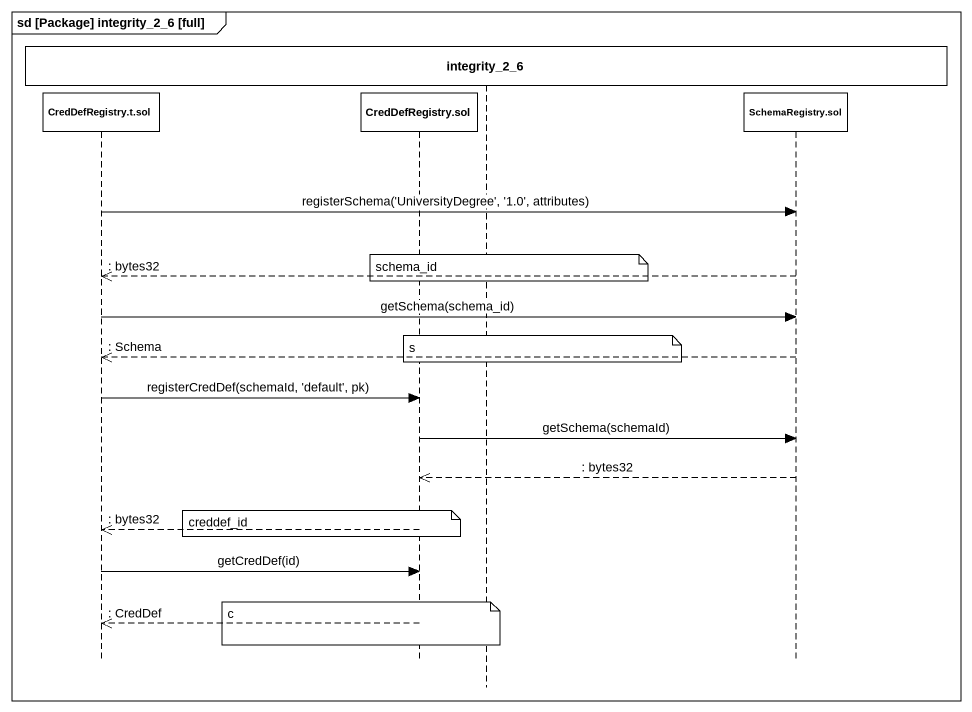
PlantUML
@startuml
mainframe sd [Package] integrity_2_6 [full]
hide footbox
participant "CredDefRegistry.t.sol" as CredDefRegistry_t_sol
participant "CredDefRegistry.sol" as CredDefRegistry_sol
participant integrity_2_6
participant "SchemaRegistry.sol" as SchemaRegistry_sol

CredDefRegistry_t_sol -> SchemaRegistry_sol : registerSchema('UniversityDegree', '1.0', attributes)
note over integrity_2_6 : schema_id
SchemaRegistry_sol -->> CredDefRegistry_t_sol : : bytes32
CredDefRegistry_t_sol -> SchemaRegistry_sol : getSchema(schema_id)
note over integrity_2_6 : s
SchemaRegistry_sol -->> CredDefRegistry_t_sol : : Schema
CredDefRegistry_t_sol -> CredDefRegistry_sol : registerCredDef(schemaId, 'default', pk)
CredDefRegistry_sol -> SchemaRegistry_sol : getSchema(schemaId)
SchemaRegistry_sol -->> CredDefRegistry_sol : : bytes32
note over CredDefRegistry_sol : creddef_id
CredDefRegistry_sol -->> CredDefRegistry_t_sol : : bytes32
CredDefRegistry_t_sol -> CredDefRegistry_sol : getCredDef(id)
note over CredDefRegistry_sol : c
CredDefRegistry_sol -->> CredDefRegistry_t_sol : : CredDef
@enduml
